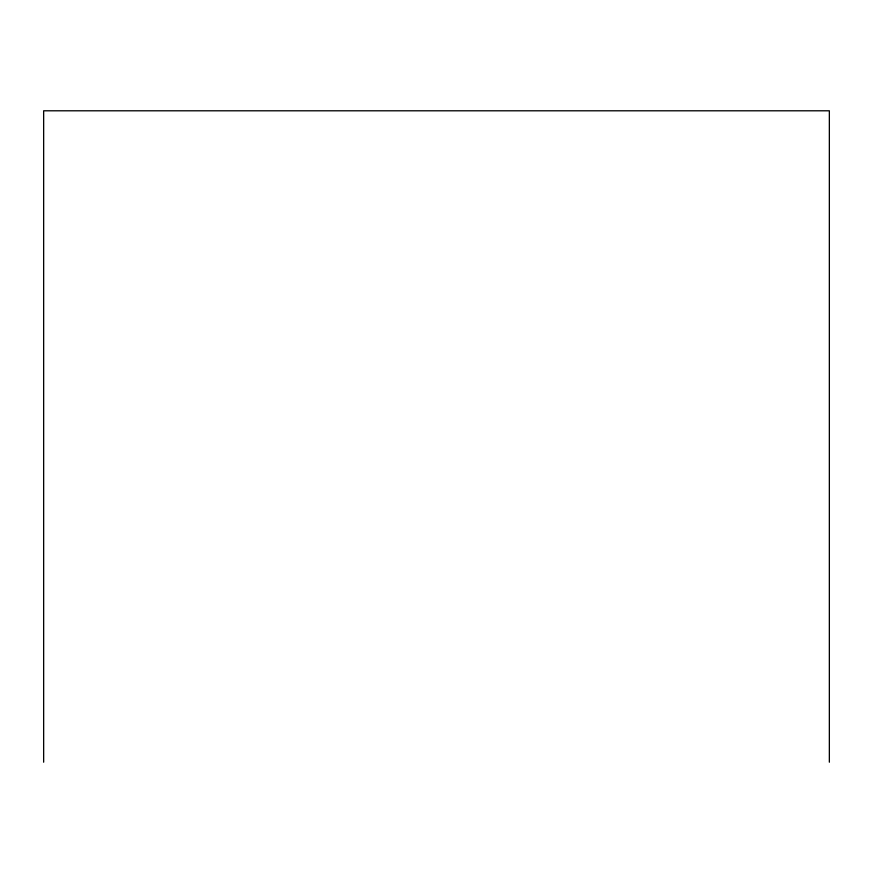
<?xml version="1.0" encoding="UTF-8"?>
<svg xmlns="http://www.w3.org/2000/svg" width="873" height="873" viewBox="0 0 873 873"><rect width="100%" height="100%" fill="white"/><g stroke="black" fill="none" stroke-linecap="round" stroke-linejoin="round"><path stroke-width="1.31" d="M829.35 762.205L829.35 110.795L43.65 110.795L43.65 762.205"/></g></svg>
